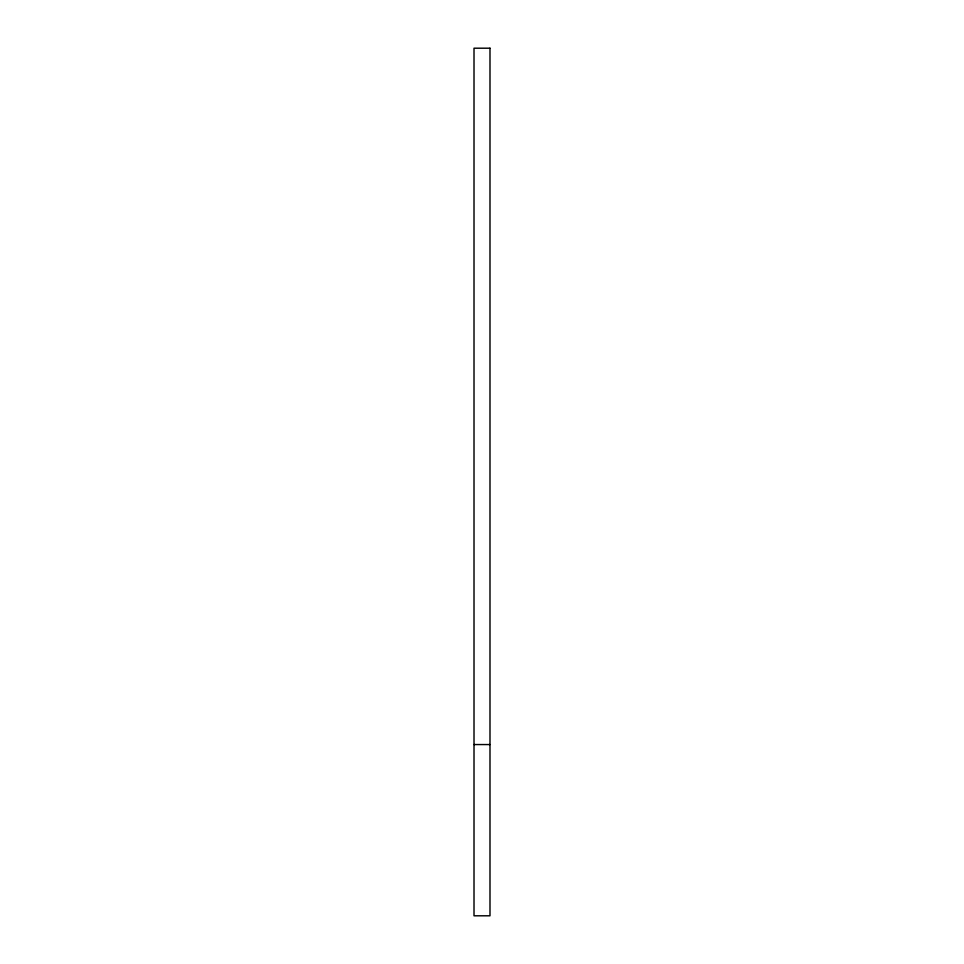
<?xml version="1.0" encoding="UTF-8"?>
<svg xmlns="http://www.w3.org/2000/svg" width="964" height="964" viewBox="0 0 964 964"><rect width="100%" height="100%" fill="white"/><g stroke="black" fill="none" stroke-linecap="round" stroke-linejoin="round"><path stroke-width="1.45" d="M474.011 744.557L489.989 744.557M489.989 48.2L474.011 48.2L474.011 915.8L489.989 915.8L489.989 48.2"/></g></svg>
